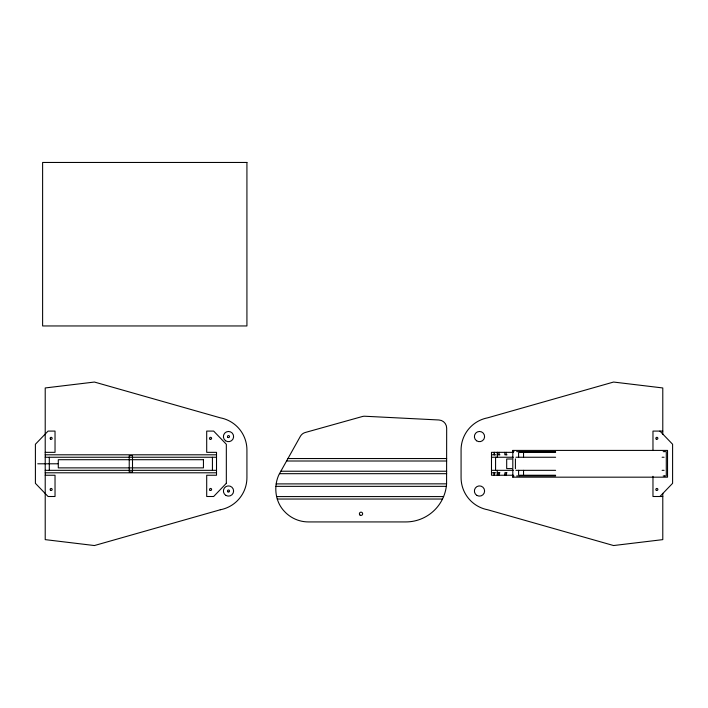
<?xml version="1.0" encoding="UTF-8"?>
<svg xmlns="http://www.w3.org/2000/svg" width="708" height="708" viewBox="0 0 708 708"><rect width="100%" height="100%" fill="white"/><g stroke="black" fill="none" stroke-linecap="round" stroke-linejoin="round"><path stroke-width="1.06" d="M446.58 483.847L446.677 428.154A8.177 8.177 0 0 0 438.969 419.986L364.638 416.233A8.177 8.177 0 0 0 362.31 416.534L305.29 432.482A8.177 8.177 0 0 0 300.351 436.358L279.023 474.493C273.438 486.192 275.067 501.6 284.324 511.3A32.71 32.71 0 0 0 308.467 521.929L405.781 521.929A40.896 40.896 0 0 0 433.287 511.3C441.031 504.308 445.898 494.255 446.58 483.847L276.182 483.9M512.813 477.174L512.813 450.412L667.538 450.412L667.538 477.174L512.813 477.174L513.787 476.103M659.927 496.503L672.6 483.325L672.6 444.261L659.927 431.084M662.785 431.084L652.971 431.084L652.971 450.217M512.813 451.633L513.787 451.633M516.654 451.633L519.079 451.633M519.513 451.633L555.621 451.633M663.192 451.633L664.281 451.633M664.52 451.633L666.281 451.633M45.215 452.341L55.029 452.341L55.029 431.084L48.073 431.084L35.4 444.261L35.4 483.325L48.073 496.503L55.029 496.503L55.029 475.245L45.215 475.245M513.468 452.341L491.485 452.341L491.485 475.245L513.468 475.245M519.513 452.341L555.621 452.341M45.215 454.801L216.515 454.801M491.485 454.801L495.901 454.801M499.928 454.801L497.724 454.801L497.724 452.341M507.025 454.801L504.822 454.801L504.822 452.341M45.215 457.253L216.515 457.253M491.485 457.253L513.273 457.253M515.937 457.253L555.621 457.253M662.113 457.253L664.077 457.253M287.944 458.545L446.677 458.545M511.787 458.996L506.689 458.996L506.689 468.59L511.787 468.59M286.572 461.005L446.677 461.005M37.745 463.793L57.791 463.793M45.215 470.333L216.515 470.333M491.485 470.333L513.273 470.333M515.937 470.333L555.621 470.333M662.113 470.333L664.077 470.333M280.846 471.227L446.677 471.227M45.215 472.794L216.515 472.794M491.485 472.794L495.901 472.794M499.928 472.794L497.724 472.794L497.724 475.245M507.025 472.794L504.822 472.794L504.822 475.245M279.474 473.679L446.677 473.679M519.513 475.245L555.621 475.245M512.813 475.953L513.787 475.953M516.654 475.953L519.079 475.953M519.513 475.953L555.621 475.953M663.192 475.953L664.281 475.953M664.52 475.953L666.281 475.953M275.872 486.352L446.332 486.352M662.785 496.503L652.971 496.503L652.971 476.307M276.589 496.582L443.606 496.582M277.262 499.034L442.5 499.034M512.813 450.412L513.787 451.483M666.29 452.456L666.29 475.13M662.785 434.234L662.785 387.957L613.579 382.046L487.715 417.817A32.71 32.71 0 0 0 461.076 449.961L461.076 477.626A32.71 32.71 0 0 0 487.715 509.769L613.579 545.541L662.785 539.629L662.785 493.352M523.539 452.341L523.539 457.253M523.539 470.333L523.539 475.245M518.601 452.651L518.601 457.253M518.601 470.333L518.601 474.935M515.415 458.89L515.415 468.705M506.193 452.341L506.193 454.801M506.193 472.794L506.193 475.245M499.105 452.341L499.105 454.801M499.105 472.794L499.105 475.245M497.273 452.341L497.273 457.253M497.273 470.333L497.273 475.245M495.573 457.253L495.573 470.333M494.441 452.341L494.441 454.801M494.441 472.794L494.441 475.245M494.131 452.341L494.131 454.801M494.131 472.794L494.131 475.245M212.427 457.253L212.427 470.333M49.303 457.253L49.303 470.333M226.33 483.325L213.657 496.503L206.701 496.503L206.701 475.245L216.515 475.245L216.515 452.341L206.701 452.341L206.701 431.084L213.657 431.084L226.33 444.261L226.33 483.325M220.285 509.769L94.421 545.541L45.215 539.629L45.215 387.957L94.421 382.046L220.285 417.817A32.71 32.71 0 0 1 246.924 449.961L246.924 477.626A32.71 32.71 0 0 1 220.285 509.769M246.924 162.459L42.613 162.459L42.613 325.954L246.924 325.954L246.924 162.459M132.502 455.616L129.228 455.616L129.228 471.97L132.502 471.97L132.502 455.616M203.444 459.704L58.286 459.704L58.286 467.882L203.444 467.882L203.444 459.704M476.935 495.441A5.115 5.115 0 0 0 484.608 491.016A5.115 5.115 0 0 0 476.935 486.582A5.115 5.115 0 0 0 476.935 495.441M476.555 440.757A5.115 5.115 0 0 0 484.582 437.031A5.115 5.115 0 0 0 477.342 431.933A5.115 5.115 0 0 0 476.555 440.757M656.343 490.343A1.027 1.027 0 0 0 657.874 489.458A1.027 1.027 0 0 0 656.343 488.573A1.027 1.027 0 0 0 656.343 490.343M656.343 439.217A1.027 1.027 0 0 0 657.874 438.332A1.027 1.027 0 0 0 656.343 437.447A1.027 1.027 0 0 0 656.343 439.217M360.045 515.105A1.637 1.637 0 0 0 362.646 513.981A1.637 1.637 0 0 0 360.372 512.291A1.637 1.637 0 0 0 360.045 515.105M210.072 490.343A1.027 1.027 0 0 0 211.612 489.458A1.027 1.027 0 0 0 210.072 488.573A1.027 1.027 0 0 0 210.072 490.343M210.072 439.217A1.027 1.027 0 0 0 211.612 438.332A1.027 1.027 0 0 0 210.072 437.447A1.027 1.027 0 0 0 210.072 439.217M227.932 491.856A1.027 1.027 0 0 0 229.525 491.087A1.027 1.027 0 0 0 228.056 490.095A1.027 1.027 0 0 0 227.932 491.856M227.994 437.464A1.027 1.027 0 0 0 229.525 436.579A1.027 1.027 0 0 0 227.994 435.694A1.027 1.027 0 0 0 227.994 437.464M225.56 440.757A5.115 5.115 0 0 0 233.596 437.031A5.115 5.115 0 0 0 226.356 431.933A5.115 5.115 0 0 0 225.56 440.757M225.949 495.441A5.115 5.115 0 0 0 233.613 491.016A5.115 5.115 0 0 0 225.949 486.582A5.115 5.115 0 0 0 225.949 495.441M50.569 439.181A1.027 1.027 0 0 0 52.162 438.402A1.027 1.027 0 0 0 50.702 437.411A1.027 1.027 0 0 0 50.569 439.181M50.569 490.308A1.027 1.027 0 0 0 52.162 489.529A1.027 1.027 0 0 0 50.702 488.538A1.027 1.027 0 0 0 50.569 490.308"/></g></svg>
